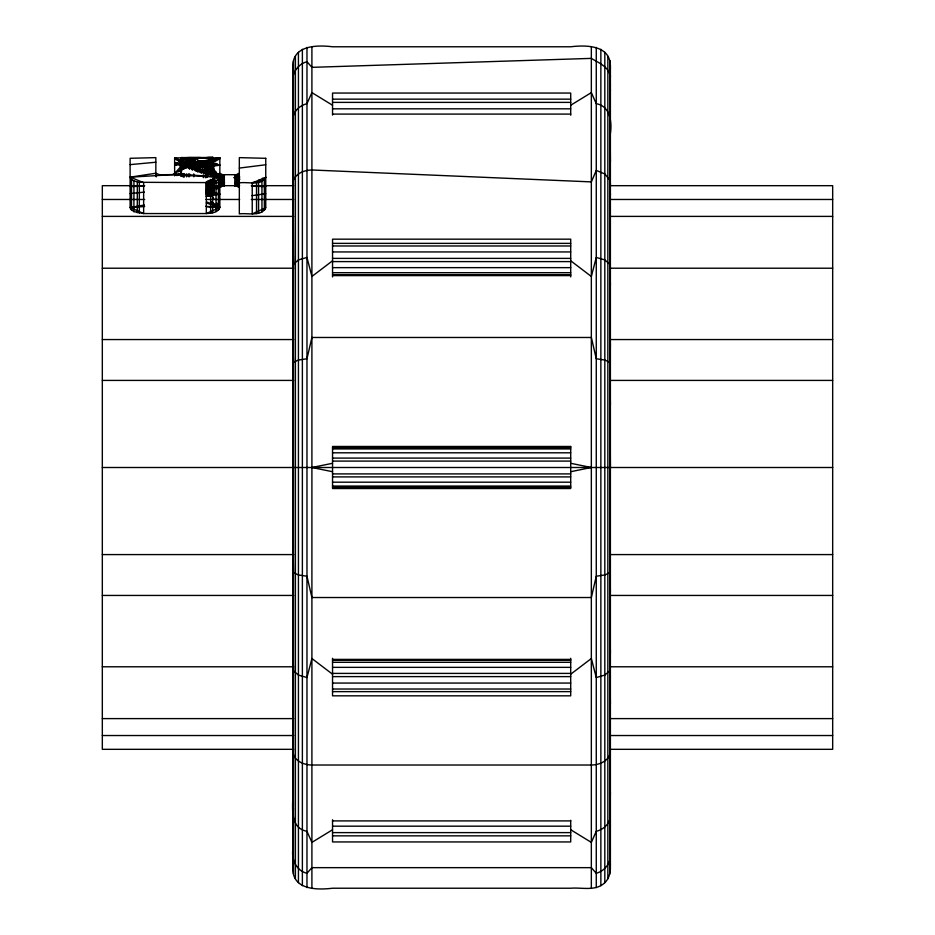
<?xml version="1.0" encoding="UTF-8"?>
<svg xmlns="http://www.w3.org/2000/svg" width="935" height="935" viewBox="0 0 935 935"><rect width="100%" height="100%" fill="white"/><g stroke="black" fill="none" stroke-linecap="round" stroke-linejoin="round"><path stroke-width="1.4" d="M174.635 175.838L174.635 157.863L219.842 157.863L219.842 207.477C218.194 212.806 211.006 213.25 206.308 213.554L143.639 213.554L133.904 211.602L130.725 209.195L130.736 178.725L130.117 177.171L155.841 173.244L159.64 174.763L172.227 174.6L174.424 173.7L181.367 165.939L185.597 166.968L192.318 166.898L204.298 163.73L210.831 164.77L210.843 175.032M131.508 210.059L131.519 179.497L130.736 178.725M133.904 211.602L133.939 180.876L131.519 179.497M137.281 212.794L137.316 181.928L133.939 180.876M139.315 213.215L139.35 182.302L137.316 181.928M156.052 176.551L156.052 173.7M156.32 176.773L156.32 173.922M206.191 182.033L206.191 195.111L209.545 194.796L210.843 193.826L210.843 179.368M220.041 186.521L219.842 173.244M220.309 186.743L220.309 173.922L212.946 174.237M221.116 187.152L221.116 174.307L213.11 174.974M222.249 186.03L222.249 174.6L221.116 174.307M222.927 186.135L222.927 174.705L222.249 174.6M185.083 168.37L185.095 164.046L186.474 163.87L189.618 163.765L189.583 168.09M209.498 181.308L209.475 192.832L210.843 193.826M209.51 174.097L209.534 163.999M192.832 169.738L192.844 166.816C198.185 164.759 209.627 170.486 213.87 164.77C211.193 161.451 205.244 163.415 201.539 162.924C199.073 162.994 180.408 169.41 185.095 164.046M202.638 172.543L202.661 163.882M203.853 173.033L203.865 170.112M182.641 176.657L182.652 173.746M182.676 169.387L182.687 166.477M193.767 176.82L193.79 173.898M193.826 169.527L193.837 166.605M293.356 805.164L292.877 748.654M610.368 186.345L610.391 183.459M189.501 176.738L189.524 173.852M292.854 183.459L293.134 153.024M610.087 783.425L609.889 688.113M292.854 142.517L293.123 131.075M610.087 805.351L610.391 792.483M292.854 285.128L293.496 264.184L292.854 133.506M610.391 649.872L609.854 683.789M292.854 591.633L293.38 553.999M610.391 343.367L609.865 381.001M292.854 85.459L293.087 81.439M610.391 849.541C608.217 860.527 614.026 873.804 604.816 882.675C595.747 891.581 581.932 887.233 570.701 888.227L332.544 888.227C317.549 890.038 293.111 890.085 292.854 869.199L292.854 65.801C293.111 44.915 317.549 44.962 332.544 46.773L570.701 46.773C585.696 44.962 610.134 44.915 610.391 65.801L610.391 869.199M292.854 869.199L293.123 865.378M610.123 69.622L610.391 65.801M292.854 825.418L293.391 808.062M265.75 158.272L265.75 207.769C261.403 217.025 246.945 212.701 239.325 213.893L239.325 157.629L265.75 158.319M610.391 751.541C609.749 760.739 599.452 765.04 591.341 765.017L311.904 765.017C303.793 765.04 293.496 760.739 292.854 751.541M265.75 177.171C263.81 182.196 256.798 182.231 252.228 182.606L252.228 213.893L265.75 207.769M206.062 196.362L211.614 195.719L213.753 194.375L213.87 179.228M213.753 194.375L213.753 164.326L212.724 163.613L212.724 173.688M239.325 173.244L236.239 174.705L222.927 174.705M181.834 163.613L180.572 164.887L181.787 166.079M292.854 76.904C294.396 69.716 299.773 63.592 306.972 61.71L311.904 67.343L591.341 58.379C598.973 63.054 608.954 66.619 610.391 76.904L609.749 60.868L610.391 68.582M181.39 159.873C185.785 158.553 195.894 156.846 198.734 160.727L213.11 160.727M201.89 162.9L189.618 162.935C187.853 163.403 179.73 162.047 181.074 165.67M139.35 182.302L206.308 182.606C210.889 182.231 217.902 182.196 219.842 177.171L211.614 166.594L211.614 175.324M210.527 175.535L210.843 164.911M178.608 171.771L181.799 167.447M332.544 260.783L311.904 276.479L306.972 257.452L298.429 259.918L293.496 264.184L292.854 231.389M570.701 674.217L591.341 658.521L596.273 677.548L604.816 675.082L609.749 670.816L610.391 703.611M176.949 175.616L180.397 173.279M256.552 213.542L256.517 182.302L261.929 180.876L265.131 178.725L265.143 209.498M214.115 190.635L211.824 192.096L206.051 191.535M216.406 189.174L219.842 186.977L212.736 188.005M570.701 105.246L591.341 92.612L596.273 103.68C610.345 106.169 611.922 121.819 610.391 133.506M332.544 829.754L311.904 842.388L306.972 831.32C288.728 827.814 293.146 805.97 292.854 792.483M211.824 174.833L211.824 163.321L219.842 158.658L187.187 162.97L174.635 157.863L182.594 163.461L174.635 162.76L181.367 165.939M174.588 173.466L185.96 166.991M217.469 163.894L212.724 166.185L213.776 164.408M212.444 161.241L219.842 157.863L215.611 158.518M216.546 202.778L219.842 207.477L206.308 213.554L206.308 182.606L219.842 177.171L203.304 167.19L203.292 162.83L219.842 158.658L189.618 162.935L189.618 168.686M252.228 182.898L265.75 177.428C260.853 186.042 246.957 181.53 239.325 182.898M203.304 166.056L210.527 165.39M217.084 158.693L219.842 157.863L216.99 158.412M206.051 190.798L208.809 190.027M212.946 188.882L219.842 186.977L212.642 188.099M214.664 176.166L221.642 174.471L224.423 175.207M213.297 175.535L220.309 173.922M181.343 163.66L174.635 165.144L180.923 164.139M332.544 463.292L311.904 467.5L332.544 471.707M570.701 471.707L591.341 467.5L570.701 463.292M212.011 195.567L219.842 194.164L211.824 192.096L211.824 180.584M217.013 186.568L219.842 186.088L212.549 186.088M130.725 209.195L130.117 207.477L144.411 205.045M213.192 163.824L215.845 163.403M212.409 166.325L219.842 165.144L212.841 163.683M214.325 174.565L220.041 173.7M251.842 195.695L265.75 193.732M239.325 168.078L265.75 164.759M130.117 193.592L144.411 192.107M130.117 164.63L155.841 162.234M214.185 173.735L217.013 173.489M155.841 176.096L155.841 157.629L130.117 158.296L130.117 207.477L144.656 206.518M130.117 186.556L144.411 186.159M208.949 163.906L202.135 163.976L202.135 172.624M191.605 157.641L184.943 157.688L191.605 157.781M181.39 157.594L200.417 157.512M205.688 192.855L209.475 192.832L206.214 192.528M208.014 157.548L213.11 157.524L213.11 173.898M187.736 157.559L213.11 157.489L209.463 157.992M332.544 99.157L570.701 99.157M332.544 102.382L570.701 102.382M332.544 108.822L570.701 108.822M332.544 114.093L570.701 114.093M206.764 157.501L213.11 157.489M181.39 158.284L213.11 158.284M181.39 161.404L213.11 161.404M212.911 182.606L224.564 182.606M234.755 182.606L239.126 182.606M144.68 185.679L102.324 185.679L102.324 749.321L293.672 749.321M213.332 185.679L239.629 185.679M251.316 185.679L293.672 185.679M610.649 185.679L832.676 185.679L832.676 749.321L610.649 749.321M205.899 189.98L213.11 189.98L213.11 178.55M102.324 199.471L144.68 199.471M206.027 199.471L239.629 199.471M251.316 199.471L293.672 199.471M610.649 199.471L832.676 199.471M102.324 216.394L293.672 216.394M610.649 216.394L832.676 216.394M332.544 243.369L570.701 243.369M332.544 245.975L570.701 245.975M332.544 251.936L570.701 251.936M332.544 258.387L570.701 258.387M332.544 261.601L570.701 261.601M332.544 267.644L570.701 267.644M102.324 268.216L293.672 268.216M610.649 268.216L832.676 268.216M332.544 272.693L570.701 272.693M332.544 274.68L570.701 274.68M332.544 275.603L570.701 275.603M102.324 339.557L293.672 339.557M610.649 339.557L832.676 339.557M102.324 380.416L293.672 380.416M610.649 380.416L832.676 380.416M332.544 447.631L570.701 447.631M332.544 448.929L570.701 448.929M332.544 452.809L570.701 452.809M332.544 458.092L570.701 458.092M332.544 461.095L570.701 461.095M102.324 467.5L610.391 467.5L609.877 383.888M610.649 467.5L832.676 467.5M332.544 473.905L570.701 473.905M332.544 476.908L570.701 476.908M332.544 482.191L570.701 482.191M332.544 486.071L570.701 486.071M332.544 487.369L570.701 487.369M102.324 554.584L293.672 554.584M610.649 554.584L832.676 554.584M102.324 595.443L293.672 595.443M610.649 595.443L832.676 595.443M332.544 659.397L570.701 659.397M332.544 660.32L570.701 660.32M332.544 662.307L570.701 662.307M102.324 666.784L293.672 666.784M610.649 666.784L832.676 666.784M332.544 667.356L570.701 667.356M332.544 673.399L570.701 673.399M332.544 676.613L570.701 676.613M332.544 683.064L570.701 683.064M332.544 689.025L570.701 689.025M332.544 691.631L570.701 691.631M102.324 718.606L293.672 718.606M610.649 718.606L832.676 718.606M102.324 735.529L293.672 735.529M610.649 735.529L832.676 735.529M332.544 820.907L570.701 820.907M332.544 826.178L570.701 826.178M332.544 832.617L570.701 832.617M332.544 835.843L570.701 835.843M185.925 163.941L196.233 163.999M181.39 157.863L191.546 158.003M251.842 186.182L265.75 186.591M206.869 206.764L219.842 207.477L211.567 201.925M174.424 173.7L219.842 177.171L192.844 166.816M205.642 206.273L219.842 207.477L206.927 202.007M179.532 165.811L181.986 166.149M213.437 164.046L219.842 165.144M262.326 178.234L265.131 178.725M212 192.166L219.842 194.164M174.635 162.76L181.215 163.976L181.215 171.105M234.147 177.79L239.711 179.275M261.929 180.876L259.124 180.104L261.929 180.876L261.964 211.929M234.101 177.521L239.676 179.076M186.334 167.014L219.842 177.171L170.836 174.763L130.117 177.171L143.639 182.606L143.639 213.554L130.117 207.477M211.824 163.321L212.537 163.555M182.325 161.217L174.635 158.658L181.542 162.69M213.215 171.023L215.856 171.911M206.284 202.953L219.842 207.477M239.792 177.019L234.814 174.775L234.814 186.217M213.227 163.894L213.355 174.062M332.544 105.246L311.904 92.612L306.972 103.68C300.953 105.176 295.518 109.348 293.496 115.344L292.854 109.582M570.701 829.754L591.341 842.388L596.273 831.32C602.292 829.824 607.727 825.652 609.749 819.656L610.391 825.418M570.701 260.783L591.341 276.479L596.273 257.452L604.816 259.918L609.749 264.184L610.391 285.128M332.544 674.217L311.904 658.521L306.972 677.548L298.429 675.082L293.496 670.816L292.854 649.872M213.507 192.996L213.87 193.861M214.08 199.248L211.614 195.719L211.614 179.695M610.391 864.256L609.749 860.27C607.867 866.616 602.619 871.537 596.273 873.29L591.341 867.657L311.904 867.657L306.972 873.29C296.453 870.789 291.358 859.674 292.854 849.541M610.076 80.094L610.391 85.459M610.391 194.831L609.749 179.976L604.816 173.933L596.273 170.439L591.341 181.893L311.904 169.983C304.716 170.1 296.605 172.975 293.496 179.976L292.854 162.047M610.391 90.637L609.749 74.73L610.391 162.047M610.391 591.633L609.749 572.746L604.816 574.955L596.273 576.229L591.341 597.523L311.904 597.523L306.972 576.229L298.429 574.955L293.496 572.746L292.854 530.344M292.854 343.367L293.496 362.254L298.429 360.045L306.972 358.771L311.904 337.477L591.341 337.477L596.273 358.771L604.816 360.045L609.749 362.254L610.391 404.656M292.854 467.5L293.345 548.237M205.232 166.056L205.314 177.685M183.295 159.067L183.307 161.895M195.999 164.081L196.034 171.28M264.336 179.497L264.36 210.363M258.551 181.928L258.586 213.122M238.039 174.307L238.051 187.152M236.917 174.6L236.917 186.03M236.239 174.705L236.239 186.135M219.211 178.725L219.222 209.195M218.428 179.497L218.439 210.059M216.02 180.876L216.043 211.602M212.631 181.928L212.677 212.794M210.609 182.302L210.632 213.215M609.749 60.868L609.749 874.131M607.844 56.275L607.844 878.725M604.816 52.325L604.816 882.675M600.866 49.298L600.866 885.702M596.273 47.404L596.273 887.596M591.341 46.75L591.341 888.25M570.701 115.227L570.701 93.056L332.544 93.056L332.544 115.075M570.701 276.935L570.701 239.173L332.544 239.173L332.544 276.935M570.701 658.287L570.701 695.827L332.544 695.827L332.544 658.287M570.701 820.287L570.701 841.944L332.544 841.944L332.544 819.773M311.904 46.75L311.904 888.25M306.972 47.404L306.972 887.596M302.379 49.298L302.379 885.702M298.429 52.325L298.429 882.675M295.402 56.275L295.402 878.725M293.496 60.868L293.496 874.131M238.857 173.922L238.857 186.743M224.342 174.775L224.342 186.217M213.87 169.106L213.87 176.493M213.355 178.386L213.332 194.889M212.724 179.275L212.724 192.423M212.619 166.255L212.619 174.985M212.619 179.345L212.619 195.345M210.831 164.77L210.831 174.892M210.831 180.677L210.831 193.697M210.527 179.882L210.527 194.386M210.469 163.076L210.469 176.014M210.317 179.976L210.317 196.011M209.545 165.752L209.545 174.471M209.545 180.268L209.545 194.796M209.253 163.941L209.253 174.039M209.253 181.25L209.253 192.785M208.937 162.912L208.937 170.1M208.937 181.589L208.937 191.652M208.75 167.049L208.75 169.96M208.75 181.635L208.75 196.221M208.073 165.963L208.073 170.31M208.073 180.49L208.073 195.018M207.769 163.754L207.769 176.727M207.769 182.489L207.769 192.575M207.126 162.83L207.126 177.194M207.126 181.495L207.126 191.558M206.904 167.155L206.904 172.998M206.904 181.752L206.904 196.338M206.191 166.044L206.191 177.673M205.829 163.695L205.829 176.657M205.338 162.807L205.338 172.858M204.8 167.201L204.8 173.033M204.298 163.73L204.298 168.055M203.292 170.018L203.304 173.022M203.304 174.775L203.304 177.685M201.539 162.924L201.539 167.236M201.539 170.1L201.539 172.975M200.931 164.256L200.931 167.143M200.931 170.03L200.931 172.917M200.265 163.041L200.265 171.666M199.576 164.689L199.576 171.911M199.108 163.239L199.108 171.865M198.103 157.992L194.854 157.992M197.869 163.508L197.869 172.157M197.297 165.507L197.297 171.304M196.584 163.882L196.584 171.093M196.385 165.822L196.385 170.182M195.018 166.278L195.018 170.637M193.65 164.911L193.65 169.258M192.318 166.898L192.318 169.808M192.166 165.401L192.166 169.749M190.775 165.752L190.775 168.651M189.419 165.963L189.419 168.861M189.244 162.935L189.244 168.686M188.297 163.777L188.297 168.101M188.297 173.863L188.297 176.75M187.187 162.97L187.187 167.283M186.474 163.87L186.474 168.195M186.474 173.957L186.474 176.844M185.387 163.064L185.387 167.377M184.943 157.992L181.39 157.548L181.39 171.234M184.744 164.116L184.744 168.452M184.008 174.05L184.008 176.972M183.868 163.216L183.868 168.978M183.891 174.05L183.891 176.949M183.622 164.934L183.622 169.282M183.622 173.618L183.622 176.516M182.792 163.403L182.792 169.165M182.792 173.489L182.792 176.364M182.418 159.207L182.418 162.035M181.986 166.255L181.986 169.165M181.986 173.524L181.986 176.435M181.811 159.394L181.787 170.895M181.39 172.835L181.39 175.92M181.215 173.115L181.215 176.025M181.074 164.046L181.074 171.269M181.074 172.928L181.074 175.827M180.735 164.303L180.735 171.198M180.735 172.963L180.735 175.85M180.677 164.478L180.677 171M185.095 160.084C204.391 162.468 191.92 157.372 185.095 160.084M570.701 446.474L332.544 446.474L332.544 488.526L570.701 488.526L570.701 446.474"/></g></svg>
